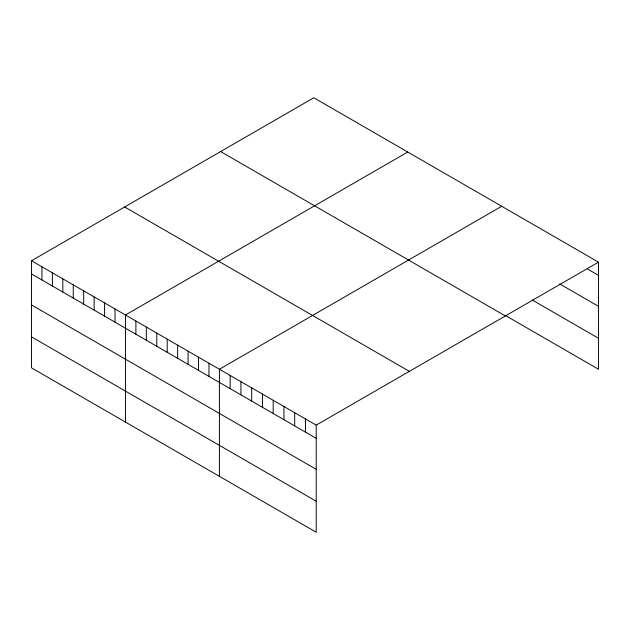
<?xml version="1.0" encoding="UTF-8"?>
<svg xmlns="http://www.w3.org/2000/svg" width="630" height="630" viewBox="0 0 630 630"><rect width="100%" height="100%" fill="white"/><g stroke="black" fill="none" stroke-linecap="round" stroke-linejoin="round"><path stroke-width="0.94" d="M31.5 260.757L316.213 425.132L316.213 532.224L31.5 367.841L31.5 260.757L313.787 97.776L598.5 262.159L598.5 369.243L505.008 315.268M407.744 152.027L125.457 315L125.457 422.084M501.701 206.27L219.413 369.243L219.413 476.335M316.213 425.132L598.5 262.159M587.743 269.144L598.5 275.349M559.613 283.886L598.5 306.337M532.311 300.045L598.5 338.263M220.634 151.562L505.347 315.937M124.653 206.971L409.366 371.353M31.5 273.948L316.213 438.33M31.5 304.936L316.213 469.311M31.5 336.861L316.213 501.236M305.455 418.926L305.455 432.117M294.706 412.713L294.706 425.904M283.949 406.508L283.949 419.698M273.192 400.294L273.192 413.485M262.434 394.081L262.434 407.279M251.677 387.875L251.677 401.066M240.92 381.662L240.92 394.86M230.17 375.456L230.17 388.647M208.971 363.219L208.971 376.409M198.529 357.194L198.529 370.385M188.094 351.162L188.094 364.361M177.652 345.138L177.652 358.328M167.21 339.105L167.21 352.304M156.775 333.081L156.775 346.272M146.333 327.057L146.333 340.247M135.899 321.024L135.899 334.223M115.014 308.976L115.014 322.166M104.58 302.943L104.58 316.142M94.138 296.919L94.138 310.11M83.695 290.895L83.695 304.085M73.261 284.862L73.261 298.061M62.819 278.838L62.819 292.029M52.377 272.814L52.377 286.004M41.942 266.781L41.942 279.98"/></g></svg>
